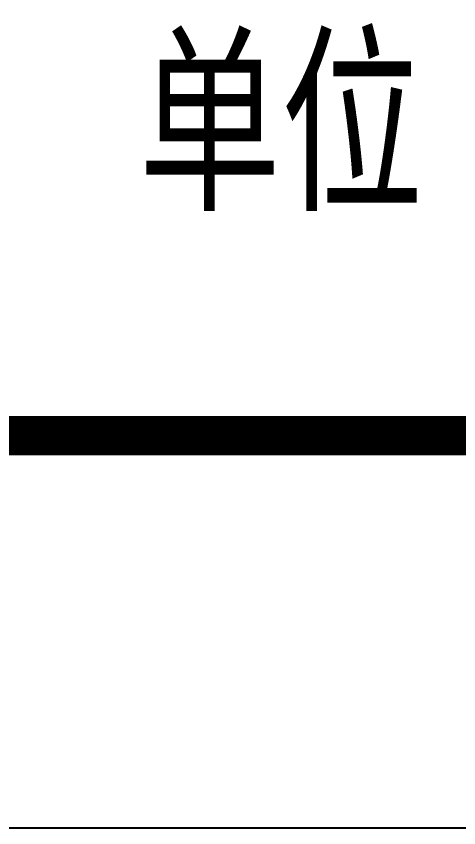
# Model space of a CAD drawing. Extents: x 4283 to 40403, y 1134 to 1764.
# Drawn here: x 17900.55 to 17908.52, y 1467.09 to 1481.73 of the extents above; entities that cross this region are included whole.
import ezdxf

# ---------------------------------------------------------------- set-up
doc = ezdxf.new("R2010")
doc.units = 0
for name, color, linetype in [('PUB_TITLE', 4, 'Continuous'), ('S-MODIFY', 4, 'Continuous'), ('华泽绵阳图框', 7, 'Continuous')]:
    doc.layers.add(name, color=color, linetype=linetype)
doc.styles.add('长仿宋', font='', dxfattribs={"width": 0.7, "height": 5})
doc.styles.get('长仿宋').set_extended_font_data('SimSun')

msp = doc.modelspace()

# ---------------------------------------------------------------- linework, layer by layer
at = {"layer": 'PUB_TITLE'}
msp.add_lwpolyline([(17722.534, 1467.091), (18142.534, 1467.091), (18142.534, 1764.091), (17722.534, 1764.091)], close=True, dxfattribs=at)
at = {"layer": 'PUB_TITLE', "color": 7, "const_width": 0.506}
msp.add_lwpolyline([(17740.211, 1474.161), (18135.234, 1474.161), (18135.239, 1488.923), (17740.211, 1488.923)], close=True, dxfattribs=at)
at = {"layer": 'S-MODIFY'}
msp.add_lwpolyline([(17722.534, 1467.091), (18142.534, 1467.091), (18142.534, 1764.091), (17722.534, 1764.091)], close=True, dxfattribs=at)
at = {"layer": '华泽绵阳图框', "color": 7, "const_width": 0.707}
msp.add_lwpolyline([(17740.211, 1474.161), (18135.464, 1474.161), (18135.464, 1756.99), (17740.211, 1756.99)], close=True, dxfattribs=at)

# ---------------------------------------------------------------- texts
at = {"layer": '华泽绵阳图框', "style": '长仿宋', "width": 0.7}
msp.add_text('单位', height=2.6851, dxfattribs=at).set_placement((17902.752, 1478.501))

doc.saveas('drawing.dxf')
